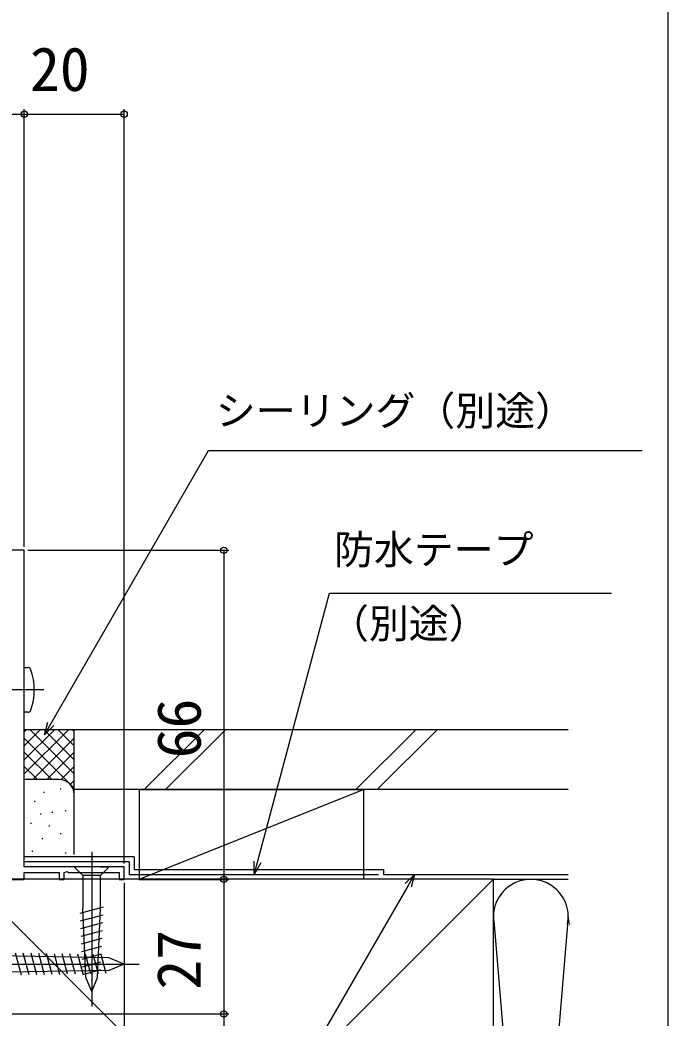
# Model space of a CAD drawing. Units: millimetres, scale not verified. Extents: x -525 to 525, y -783 to 779.
# Drawn here: x 395.1 to 525, y -45.6 to 154.6 of the extents above; entities that cross this region are included whole.
import ezdxf
from ezdxf.enums import TextEntityAlignment as Align

# ---------------------------------------------------------------- set-up
doc = ezdxf.new("R2010")
doc.units = ezdxf.units.MM
doc.header["$LTSCALE"] = 4
for name, color, linetype in [('0-2_YKK_11', 7, 'Continuous'), ('0-4_YKK_13', 4, 'Continuous'), ('0-6_YKK_D', 6, 'Continuous'), ('0-7_YKK_ZWAK', 7, 'Continuous'), ('0-8_YSS_K', 3, 'Continuous'), ('0-9_YSS_KE', 3, 'Continuous')]:
    doc.layers.add(name, color=color, linetype=linetype)
doc.styles.add('ＭＳ ゴシック', font='')
doc.styles.get('ＭＳ ゴシック').set_extended_font_data('MS Gothic')

msp = doc.modelspace()

# ---------------------------------------------------------------- linework, layer by layer
at = {"layer": '0-2_YKK_11'}
for points in [[(396, -15.3), (396, 48.2), (376, 48.2), (376, 32.2), (366, 32.2), (366, -5.5), (367.1, -5.5)], [(384.1, -9.5), (384.1, -17.8), (396, -17.8), (396, -16.4), (403, -16.4), (403, -17.8), (404, -17.8), (404, -16.4), (404.56, -16.25), (404.82, -16.4), (415, -16.4), (415, -17.8), (416, -17.8), (416, -15.3), (396, -15.3)]]:
    msp.add_lwpolyline(points, dxfattribs=at)
at = {"layer": '0-4_YKK_13'}
for p, q in [((396, 24.7), (396.782, 24.7)), ((396, 15.7), (396, 24.7)), ((399.941, 20.2), (387.643, 20.2)), ((396.782, 15.7), (396, 15.7)), ((409.5, -12.3), (409.5, -43.3)), ((411.25, -15.3), (407.75, -15.3)), ((407.75, -17.05), (407.75, -23.633)), ((411.25, -17.05), (407.75, -17.05)), ((411.25, -23.633), (411.25, -17.05)), ((407.207, -24.59), (411.845, -23.348)), ((407.271, -26.126), (411.779, -24.918)), ((407.336, -27.662), (411.713, -26.489)), ((407.401, -29.197), (411.647, -28.059)), ((407.465, -30.733), (411.581, -29.63)), ((407.53, -32.268), (411.514, -31.201)), ((395.406, -37), (394.221, -32.579)), ((396.951, -36.974), (395.781, -32.606)), ((398.497, -36.947), (397.341, -32.632)), ((400.043, -36.921), (398.901, -32.659)), ((401.589, -36.894), (400.461, -32.686)), ((403.135, -36.868), (402.021, -32.713)), ((404.681, -36.841), (403.581, -32.739)), ((406.226, -36.815), (405.141, -32.766)), ((407.772, -36.788), (406.702, -32.793)), ((407.595, -33.804), (411.448, -32.771)), ((409.318, -36.762), (408.262, -32.82)), ((410.864, -36.735), (409.822, -32.846)), ((412.41, -36.709), (411.382, -32.873)), ((363, -34.8), (419, -34.8)), ((407.66, -35.339), (411.382, -34.342)), ((407.724, -36.875), (411.316, -35.913))]:
    msp.add_line(p, q, dxfattribs=at)
for points in [[(407.75, -15.3), (406, -15.3), (407.75, -17.05)], [(411.25, -15.3), (413, -15.3), (411.25, -17.05)], [(409.5, -40.3), (408.333, -37.483), (407.75, -23.633)], [(409.5, -40.3), (410.666, -37.483), (411.25, -23.633)], [(416, -34.8), (412.942, -33.533), (376, -32.9)], [(416, -34.8), (412.942, -36.067), (376, -36.7)]]:
    msp.add_lwpolyline(points, dxfattribs=at)
for centre, radius, start, end in [((396.782, 24.2), 0.5, 20.35441, 90), ((386, 20.2), 12, 339.64559, 20.35441), ((396.782, 16.2), 0.5, 270, 339.64559)]:
    msp.add_arc(centre, radius, start, end, dxfattribs=at)
at = {"layer": '0-6_YKK_D'}
for p, q in [((396, 48.9), (396, 136.668)), ((396, 48.9), (396, 136.668)), ((416, -14.6), (416, 136.668)), ((366, 135.668), (396, 135.668)), ((396, 135.668), (416, 135.668)), ((396.7, 48.2), (437, 48.2)), ((436, 48.2), (436, -17.8)), ((419, -17.8), (437, -17.8)), ((419, -17.8), (437, -17.8)), ((436, -17.8), (436, -44.8)), ((416, -18.5), (416, -208.8)), ((375.7, -44.8), (437, -44.8)), ((375.7, -44.8), (437, -44.8))]:
    msp.add_line(p, q, dxfattribs=at)
for points in [[(400.022, 11.196), (401.297, 13.404), (432.934, 68.2), (519.851, 68.2)], [(442.048, -16.799), (442.708, -14.336), (457.16, 39.601), (513.677, 39.601)], [(401.889, 13.062), (400.022, 11.196), (400.705, 13.746)], [(443.368, -14.512), (442.048, -16.799), (442.048, -14.159)], [(474.209, -16.799), (472.934, -19.007), (441.646, -73.198), (523.372, -73.198)], [(472.342, -18.665), (474.209, -16.799), (473.525, -19.349)], [(436, -44.8), (436, -59.799), (436, -81.076)]]:
    msp.add_lwpolyline(points, dxfattribs=at)
for centre in [(396, 135.668), (396, 135.668), (416, 135.668), (436, 48.2), (436, -17.8), (436, -17.8), (436, -44.8), (436, -44.8)]:
    msp.add_circle(centre, 0.637, dxfattribs=at)
at = {"layer": '0-7_YKK_ZWAK'}
msp.add_lwpolyline([(-525, -782.8), (525, -782.8), (525, 747.2)], dxfattribs=at)
at = {"layer": '0-8_YSS_K'}
for p, q in [((406, 12.201), (396, 12.201)), ((396, 3.343), (404.858, 12.201)), ((396, 6.172), (402.03, 12.201)), ((396, 9), (399.201, 12.201)), ((396, 11.829), (396.373, 12.201)), ((397.142, 12.201), (406, 3.343)), ((399.971, 12.201), (406, 6.172)), ((402.799, 12.201), (406, 9)), ((405.628, 12.201), (406, 11.829)), ((406, -0.799), (406, 12.201)), ((420.042, 0.201), (432.042, 12.201)), ((436.285, 12.201), (424.285, 0.201)), ((462.469, 0.201), (474.469, 12.201)), ((466.711, 0.201), (478.711, 12.201)), ((396, 10.515), (406, 0.515)), ((397.686, 2.201), (406, 10.515)), ((396, 7.687), (401.485, 2.201)), ((400.515, 2.201), (406, 7.687)), ((396, 4.858), (398.657, 2.201)), ((403.326, 2.184), (406, 4.858)), ((403, 2.201), (396, 2.201)), ((405.206, 1.235), (406, 2.03)), ((403.195, 0.373), (403.395, 0.373)), ((419, -17.799), (464, 0.201)), ((419, 0.201), (419, -17.799)), ((419, 0.201), (464, 0.201)), ((504.895, 0.201), (505, 0.306)), ((399.857, -0.294), (400.057, -0.294)), ((406, -12.799), (406, -0.799)), ((398.001, -2.125), (398.201, -2.125)), ((404.196, -3.966), (404.396, -3.966)), ((399.189, -4.634), (399.389, -4.634)), ((401.526, -4.3), (401.726, -4.3)), ((397.216, -6.554), (397.416, -6.554)), ((400.923, -7.093), (401.123, -7.093)), ((399.523, -9.641), (399.723, -9.641)), ((403.195, -8.639), (403.395, -8.639)), ((397.52, -12.147), (397.72, -12.147)), ((404.196, -12.481), (404.396, -12.481)), ((385, -122.799), (490, -17.799)), ((385, -17.799), (490, -122.799)), ((490, -17.799), (505, -17.799)), ((490.158, -26.83), (497.342, -113.767)), ((504.842, -26.83), (497.658, -113.767))]:
    msp.add_line(p, q, dxfattribs=at)
msp.add_lwpolyline([(464, 0.201), (464, -17.799), (419, -17.799)], dxfattribs=at)
for centre, radius, start, end in [((403, -0.799), 3, 0, 90), ((497.5, -25.299), 7.5, 348.21649, 191.78353), ((512.5, -25.299), 7.5, 180, 191.78353)]:
    msp.add_arc(centre, radius, start, end, dxfattribs=at)
at = {"layer": '0-9_YSS_KE'}
for p, q in [((505, 12.201), (406, 12.201)), ((418, -13.299), (396, -13.299)), ((417, -14.299), (396, -14.299)), ((468, -15.799), (468, -16.799)), ((468, -16.799), (505, -16.799))]:
    msp.add_line(p, q, dxfattribs=at)
for points in [[(505, 0.201), (406, 0.201), (406, 12.201)], [(418, -13.299), (418, -15.799), (468, -15.799)], [(417, -14.299), (417, -16.799), (467, -16.799)]]:
    msp.add_lwpolyline(points, dxfattribs=at)
msp.add_lwpolyline([(490, -122.799), (490, -17.799), (385, -17.799), (385, -122.799)], close=True, dxfattribs=at)

# ---------------------------------------------------------------- texts
at = {"layer": '0-6_YKK_D', "style": 'ＭＳ ゴシック'}
for s, height, p in [('20', 8.798, (397.136, 137.668)), ('シーリング（別途）', 5.865, (434.373, 71.491)), ('防水テープ', 5.865, (458.054, 43.649)), ('（別途）', 5.865, (457.054, 28.816))]:
    msp.add_text(s, height=height, dxfattribs=at).set_placement(p, align=Align.BOTTOM_LEFT)
for s, p in [('66', (434, 6.473)), ('27', (434, -39.925))]:
    msp.add_text(s, height=8.798, rotation=90, dxfattribs=at).set_placement(p, align=Align.BOTTOM_LEFT)

doc.saveas('drawing.dxf')
